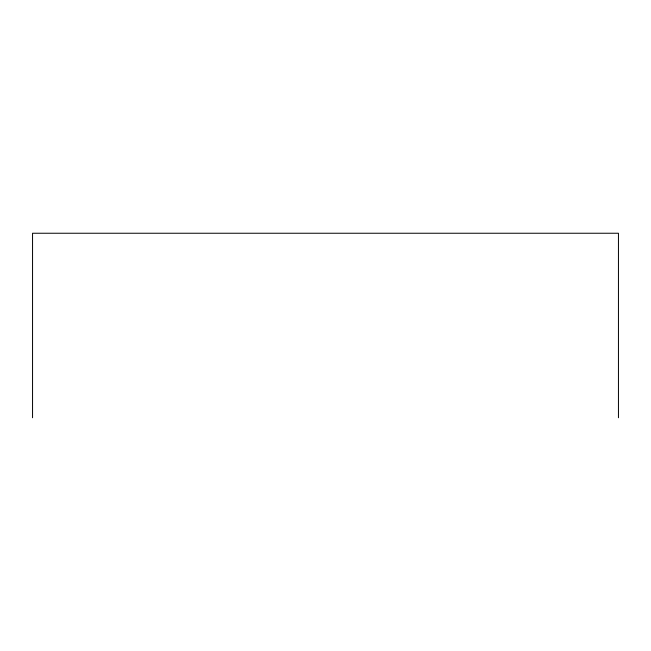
<?xml version="1.0" encoding="UTF-8"?>
<svg xmlns="http://www.w3.org/2000/svg" width="651" height="651" viewBox="0 0 651 651"><rect width="100%" height="100%" fill="white"/><g stroke="black" fill="none" stroke-linecap="round" stroke-linejoin="round"><path stroke-width="0.98" d="M618.45 417.755L618.45 233.245L32.55 233.245L32.55 417.755"/></g></svg>
